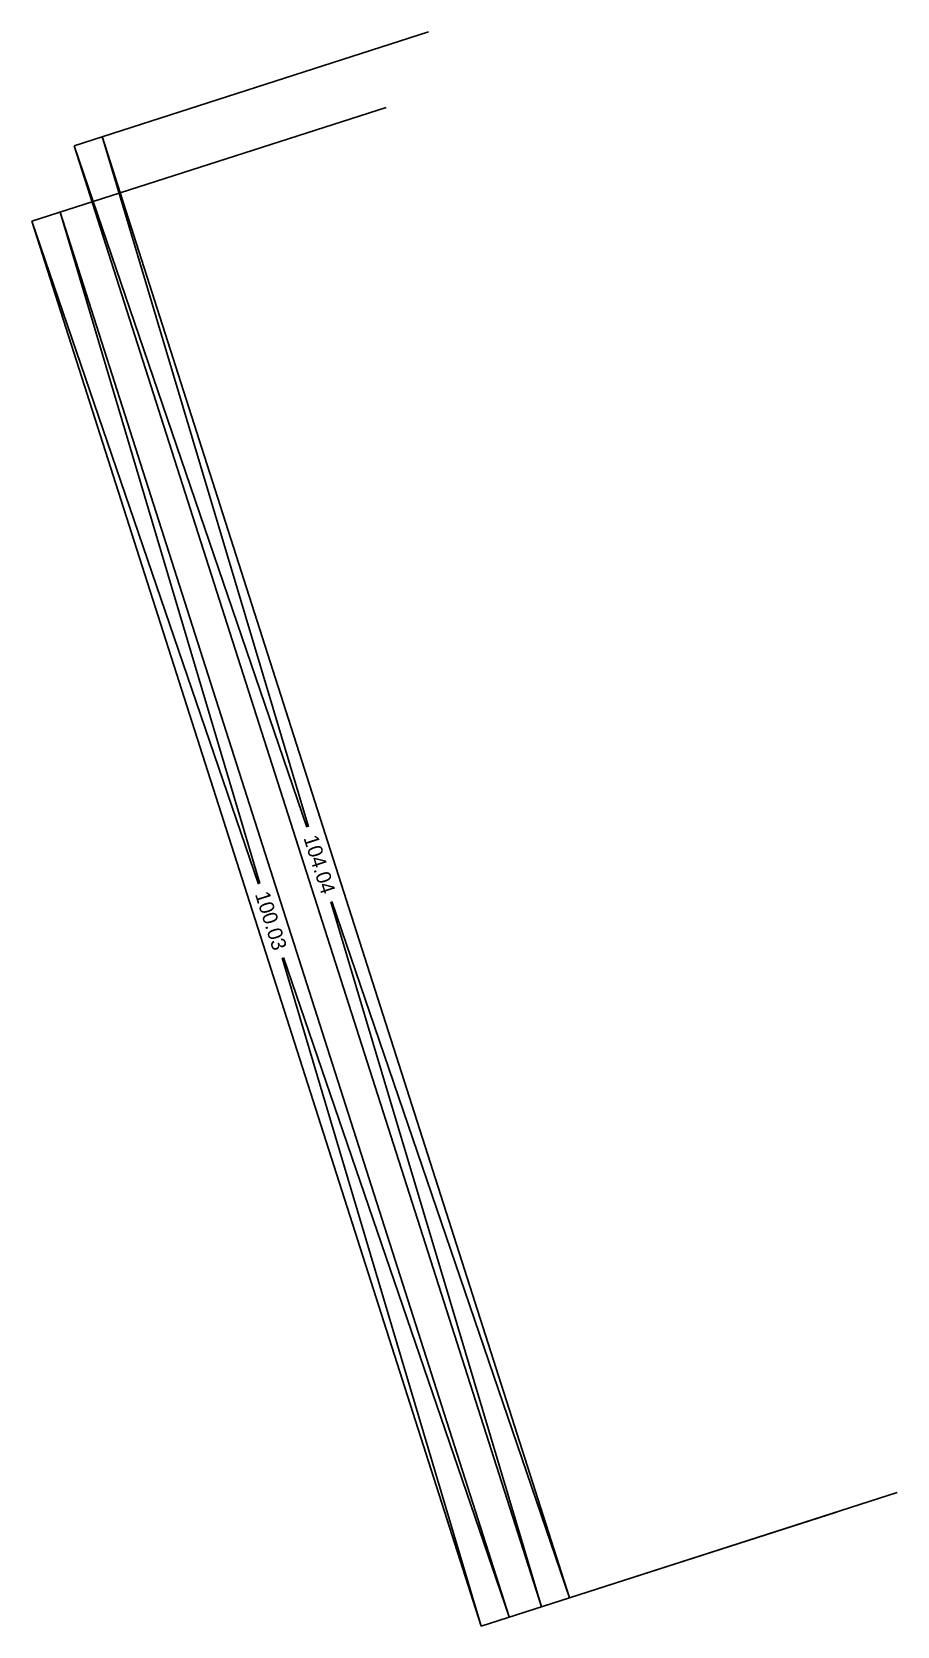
# Model space of a CAD drawing. Extents: x 12079 to 14345, y 7433 to 8447.
# Drawn here: x 12079 to 12137.7, y 8338.5 to 8446.6 of the extents above.
import ezdxf
from ezdxf.enums import TextEntityAlignment as Align

# ---------------------------------------------------------------- set-up
doc = ezdxf.new("R2010")
doc.units = 0
doc.layers.add('Пикетаж', color=7, linetype='Continuous')
doc.styles.add('Пикетаж', font='pragmai.shx', dxfattribs={"height": 2})

msp = doc.modelspace()

# ---------------------------------------------------------------- linework, layer by layer
at = {"layer": 'Пикетаж', "color": 1, "lineweight": 30}
for p, q in [((12081.84, 8438.86), (12105.87, 8446.58)), ((12078.97, 8433.74), (12103, 8441.45)), ((12081.84, 8438.86), (12113.54, 8339.77)), ((12083.74, 8439.48), (12115.45, 8340.38)), ((12080.88, 8434.35), (12111.35, 8339.09)), ((12078.97, 8433.74), (12109.45, 8338.46)), ((12113.54, 8339.77), (12137.67, 8347.52)), ((12109.45, 8338.46), (12133.56, 8346.2))]:
    msp.add_line(p, q, dxfattribs=at)
for points in [[(12081.84, 8438.86), (12097.62, 8392.64)], [(12097.73, 8392.67), (12083.74, 8439.48)], [(12094.44, 8388.82), (12080.88, 8434.35)], [(12078.97, 8433.74), (12094.35, 8388.79)], [(12113.54, 8339.77), (12099.25, 8387.58)], [(12099.33, 8387.61), (12115.45, 8340.39)], [(12109.45, 8338.46), (12095.95, 8383.78)], [(12096.05, 8383.81), (12111.35, 8339.09)]]:
    msp.add_lwpolyline(points, dxfattribs=at)

# ---------------------------------------------------------------- texts
at = {"layer": 'Пикетаж', "color": 1, "lineweight": 30, "style": 'Пикетаж'}
for s, p in [('104.04', (12098.01, 8389.97)), ('100.03', (12094.72, 8386.15))]:
    msp.add_text(s, height=1, rotation=287.7408, dxfattribs=at).set_placement(p, align=Align.CENTER)

doc.saveas('drawing.dxf')
